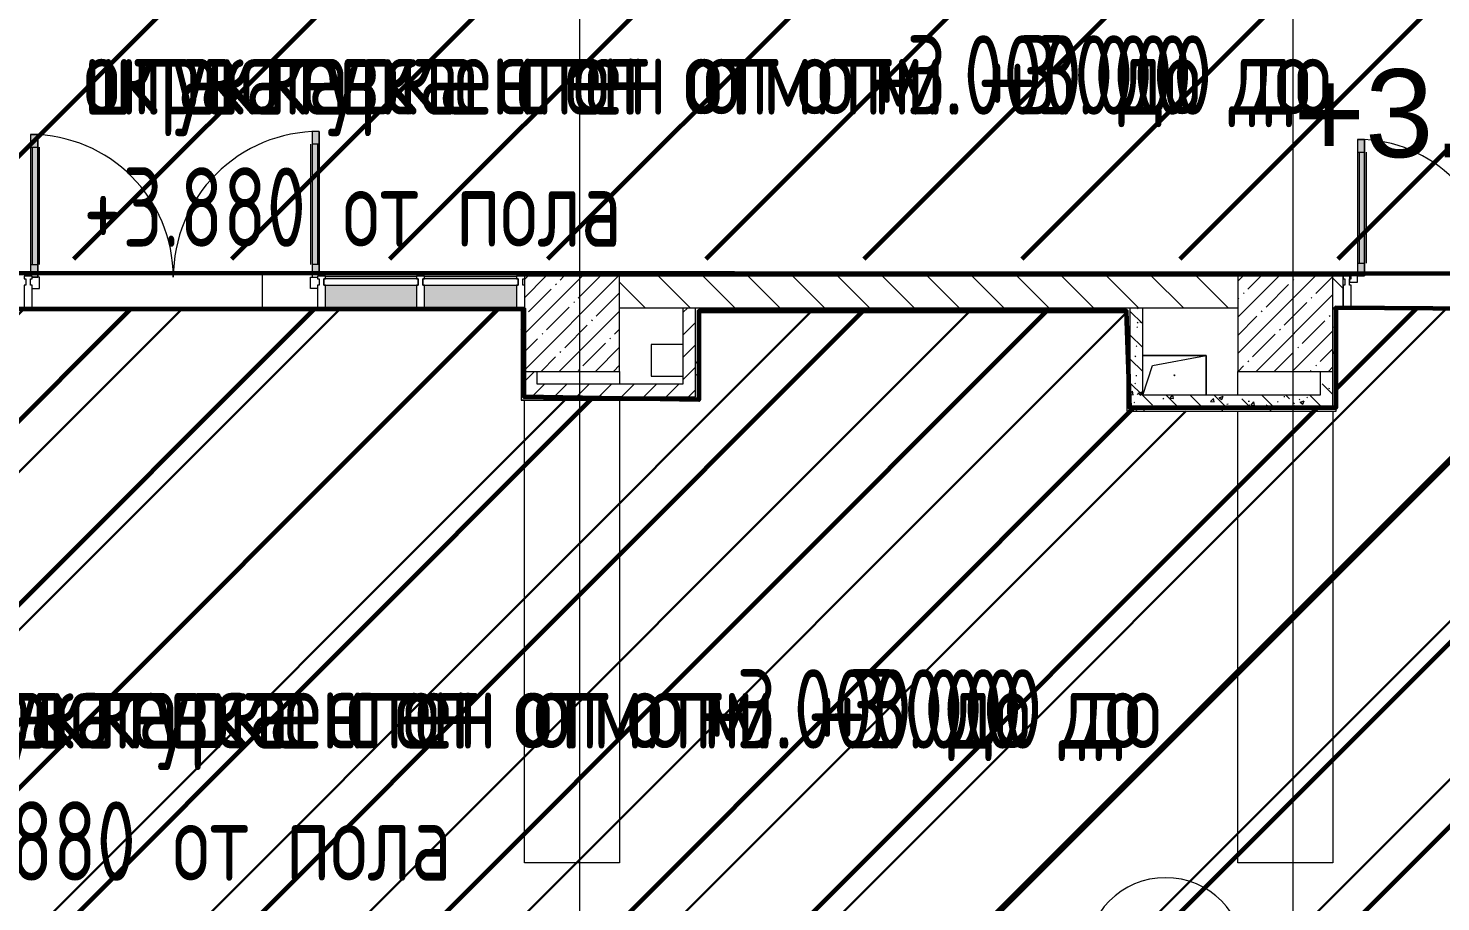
# Model space of a CAD drawing. Header units: millimetres. Extents: x -213911 to 415037, y -3642 to 107391.
# Drawn here: x 4595 to 13505, y 3819 to 9327 of the extents above; entities that cross this region are included whole.
import ezdxf

# ---------------------------------------------------------------- set-up
doc = ezdxf.new("R2010")
doc.units = ezdxf.units.MM
for name, color, linetype, lineweight in [('2)CF1', 5, 'Continuous', 30), ('7.3) Альбес', 5, 'Continuous', 50), ('7.5) Окраска потолка с инж комм.', 140, 'Continuous', 60), ('7.5.1) Окраска опуска черная', 140, 'Continuous', 60), ('7.5.1) Окраска опуска черная текст 1', 7, 'Continuous', 60), ('7.5.1) Окраска опуска черная текст 2', 7, 'Continuous', 60), ('7.5.1) Окраска опуска черная текст 3', 7, 'Continuous', 60), ('A-AREA-IDEN', 7, 'Continuous', 9), ('A-DETL-GENF', 7, 'Continuous', 9), ('A-FLOR', 7, 'Continuous', 9), ('A-GENM', 7, 'Continuous', 9), ('A-GLAZ-CURT', 7, 'Continuous', 9), ('A-GLAZ-CURT-2', 7, 'Continuous', 20), ('A-GLAZ-CWMG', 7, 'Continuous', 9), ('A-GLAZ-CWMG-1', 7, 'Continuous', 20), ('A-WALL', 7, 'Continuous', 5), ('I-WALL', 7, 'Continuous', 5), ('S-COLS', 7, 'Continuous', 9), ('S-COLS-1', 7, 'Continuous', 5), ('Оси', 7, 'Continuous', 9)]:
    doc.layers.add(name, color=color, linetype=linetype, lineweight=lineweight)
for name, color, linetype, lineweight, true_color in [('A-DOOR-1', 7, 'Continuous', 5, 0xc0c0c0), ('A-WALL-1', 9, 'Continuous', 5, 0x808080), ('A-WALL-FNSH-1', 9, 'Continuous', 5, 0x808080)]:
    doc.layers.add(name, color=color, linetype=linetype, lineweight=lineweight, true_color=true_color)
doc.layers.add('A-FLOR-PATT-1', color=7, linetype='Continuous', lineweight=9, true_color=0xeef6ff, transparency=0.5)
doc.styles.get("Standard").update_dxf_attribs({"font": 'arial.ttf'})
doc.styles.add('СПДС', font='ГОСТ тип А.ttf', dxfattribs={"width": 0.9})
pattern_1 = [(45, (64.7, -136.06), (-70.7107, 70.7107), [])]
pattern_2 = [(135, (64.7, -136.06), (-141.4214, -141.4214), [])]
pattern_3 = [(135, (64.7, -136.06), (-150.8683, -150.8683), [213.36, -35.56, 7.112, -35.56]), (135, (64.7, 14.71), (-150.8683, -150.8683), []), (50, (64.7, -136.06), (255.0577, -22.3145), [26.67, -293.37]), (355, (64.7, -136.06), (-49.3404, 267.479), [21.336, -234.696]), (100.451, (85.96, -137.92), (205.7195, 245.1636), [22.666, -249.326]), (46.184, (64.7, -64.94), (379.511, -58.86), [40.005, -440.055]), (96.636, (96.33, -69.85), (332.363, 346.399), [33.999, -373.989]), (351.184, (64.7, -64.94), (332.367, 346.395), [32.004, -352.044]), (21, (100.26, -82.72), (212.2602, -143.171), [26.67, -293.37]), (326, (100.26, -82.72), (86.5224, 257.8632), [21.336, -234.696]), (71.451, (117.95, -94.65), (298.784, 114.69), [22.666, -249.326]), (37.5, (64.7, -136.06), (4.32385, 118.3775), [6.706, -225.146, 6.706, -231.546, -235.585]), (37.5, (64.7, -136.06), (4.32385, 118.3775), [-470.103, 6.706, -228.879]), (7.5, (64.7, -136.06), (93.5476, 140.2533), [6.706, -129.134, 6.706, -219.812, -89.789]), (7.5, (64.7, -136.06), (93.5476, 140.2533), [-362.356, 6.706, -83.083]), (327.5, (-14.6, -136.06), (189.82734, -8.0202), [6.706, -82.194, 6.706, -270.662, -368.046]), (327.5, (-14.6, -136.06), (189.82734, -8.0202), [-366.268, 6.706, -361.34]), (317.5, (-50.16, -136.06), (207.3811, 35.5976), [6.706, -108.864, 6.706, -177.495, -261.366]), (317.5, (-50.16, -136.06), (207.3811, 35.5976), [-299.771, 6.706, -254.66])]
pattern_4 = [(0, (64.7, -136.06), (243.84, 60.96), [20.117, -162.763, 20.117, -162.763, -975.36]), (0, (64.7, -136.06), (243.84, 60.96), [-365.76, 20.117, -345.643, 20.117, -162.763, -426.72]), (0, (64.7, -136.06), (243.84, 60.96), [-914.4, 20.117, -101.803, 20.117, -284.683]), (120, (156.14, -105.58), (-174.7129, 180.69163), [20.117, -162.763, 20.117, -162.763, -975.36]), (120, (156.14, -105.58), (-174.7129, 180.69163), [-365.76, 20.117, -345.643, 20.117, -162.763, -426.72]), (120, (156.14, -105.58), (-174.7129, 180.69163), [-914.4, 20.117, -101.803, 20.117, -284.683]), (240, (186.62, 16.34), (-69.1271, -241.65163), [20.117, -162.763, 20.117, -162.763, -975.36]), (240, (186.62, 16.34), (-69.1271, -241.65163), [-365.76, 20.117, -345.643, 20.117, -162.763, -426.72]), (240, (186.62, 16.34), (-69.1271, -241.65163), [-914.4, 20.117, -101.803, 20.117, -284.683])]

# ---------------------------------------------------------------- blocks, each defined once
blk = doc.blocks.new('BSC_Колонна _Прямоугольная - 600х600-V165-Объем проектирования 1 этажа')
at = {"layer": 'S-COLS-1'}
h = blk.add_hatch(dxfattribs=at)
h.set_pattern_fill('FP_158', color=256, style=0, pattern_type=2)
h.set_pattern_definition([(45, (-7960, -7600), (-114.0493, 114.0493), []), (45, (-7845.95, -7600), (-114.0493, 114.0493), [201.613, -40.323, 6.706, -33.617])])
h.paths.add_polyline_path([(300, -300), (300, 300), (-300, 300), (-300, -300), (87.6, -300)])
for p, q in [((300, 300), (-300, 300)), ((-300, 300), (-300, -300)), ((300, -300), (300, 300)), ((-300, -300), (300, -300))]:
    blk.add_line(p, q, dxfattribs=at)
blk = doc.blocks.new('GM_Отверстие прямоугольное _в плите_ - Отверстие-V174-Объем проектирования 1 этажа')
at = {"layer": 'A-GENM'}
for p, q in [((-200, 125), (200, 125)), ((200, 125), (-200, 125)), ((-137.5, 62.5), (200, 125)), ((200, 125), (200, -125)), ((200, -125), (200, 125)), ((-200, -125), (-137.5, 62.5))]:
    blk.add_line(p, q, dxfattribs=at)
for start, end in [(360, 180), (180, 360)]:
    blk.add_arc((0, 0), 2.5, start, end, dxfattribs=at)
blk = doc.blocks.new('BSC_Колонна _Прямоугольная - 600х600-20441433-Объем проектирования 1 этажа')
at = {"layer": 'S-COLS-1'}
h = blk.add_hatch(dxfattribs=at)
h.set_pattern_fill('FP_175', color=256, style=0, pattern_type=2)
h.set_pattern_definition([(45, (-12460, -7600), (-114.0493, 114.0493), []), (45, (-12345.95, -7600), (-114.0493, 114.0493), [201.612, -40.322, 6.706, -33.617])])
h.paths.add_polyline_path([(300, -300), (300, 300), (-300, 300), (-300, -300)])
for p, q in [((300, 300), (-300, 300)), ((-300, 300), (-300, -300)), ((300, -300), (300, 300)), ((-300, -300), (300, -300))]:
    blk.add_line(p, q, dxfattribs=at)
blk = doc.blocks.new('Системная панель - Стекло - 40мм-31924845-Объем проектирования 1 этажа')
at = {"layer": 'A-GLAZ-CURT-2'}
for p, q in [((300, 40), (-300, 40)), ((-300, 40), (-300, 0)), ((-300, 0), (300, 0)), ((300, 0), (300, 40))]:
    blk.add_line(p, q, dxfattribs=at)
blk = doc.blocks.new('Прямоугольный импост - Импост структурный с накладкой - 190мм-31923628-Объем проектирования 1 этажа')
at = {"layer": 'A-GLAZ-CWMG'}
for points in [[(7610, 7883), (7610, 7900), (7030, 7900), (7030, 7883)], [(7610, 7693), (7610, 7843), (7030, 7843), (7030, 7693)]]:
    blk.add_hatch(color=256, dxfattribs=at).paths.add_polyline_path(points)
for p, q in [((7030, 7900), (7610, 7900)), ((7030, 7693), (7610, 7693))]:
    blk.add_line(p, q, dxfattribs=at)
blk = doc.blocks.new('Прямоугольный импост - Импост структурный с накладкой - 190мм-31924841-Объем проектирования 1 этажа')
at = {"layer": 'A-GLAZ-CWMG-1'}
for p, q in [((-25, 0), (-25, 17)), ((-25, 17), (25, 17)), ((-15, 0), (-25, 0)), ((-15, -40), (-15, 0)), ((25, 0), (15, 0)), ((15, 0), (15, -40)), ((25, 17), (25, 0)), ((-25, -190), (-25, -40)), ((-25, -40), (-15, -40)), ((15, -40), (25, -40)), ((25, -40), (25, -190)), ((25, -190), (-25, -190))]:
    blk.add_line(p, q, dxfattribs=at)
blk = doc.blocks.new('Прямоугольный импост - Импост структурный с накладкой - 190мм-32633541-Объем проектирования 1 этажа')
at = {"layer": 'A-GLAZ-CWMG-1'}
for p, q in [((0, 17), (-50, 17)), ((-50, 17), (-50, 0)), ((-50, 0), (-40, 0)), ((-40, 0), (-40, -40)), ((-10, -40), (-10, 0)), ((-10, 0), (0, 0)), ((-40, -40), (-50, -40)), ((-50, -40), (-50, -190)), ((0, -40), (-10, -40)), ((-50, -190), (0, -190))]:
    blk.add_line(p, q, dxfattribs=at)
blk = doc.blocks.new('Системная панель - Стекло - 40мм-31924851-Объем проектирования 1 этажа')
at = {"layer": 'A-GLAZ-CURT-2'}
for p, q in [((297.5, 40), (-297.5, 40)), ((-297.5, 40), (-297.5, 0)), ((-297.5, 0), (297.5, 0)), ((297.5, 0), (297.5, 40))]:
    blk.add_line(p, q, dxfattribs=at)
blk = doc.blocks.new('Дверь_Витражная_остекление_ - ДВН_CОШ в витраже В-6-31924853-Объем проектирования 1 этажа')
at = {"layer": 'A-DETL-GENF'}
for p, q in [((-900, 60), (-855, 60)), ((-855, 60), (-855, -10)), ((900, 60), (855, 60)), ((855, 60), (855, -10)), ((-910, -930), (-910, -17)), ((-910, -17), (-910, -930)), ((-865, -10), (-900, -10)), ((-865, -10), (-900, -10)), ((-855, -10), (-900, -10)), ((-865, -930), (-865, -10)), ((-865, -930), (-865, -10)), ((855, -10), (900, -10)), ((865, -10), (900, -10)), ((865, -910), (865, -10)), ((865, -10), (865, -910)), ((900, -10), (865, -10)), ((910, -910), (910, -17)), ((910, -910), (910, -17)), ((-910, -90), (-865, -90)), ((-900, -850), (-900, -90)), ((-856, -850), (-856, -90)), ((856, -830), (856, -90)), ((910, -90), (865, -90)), ((900, -830), (900, -90)), ((-910, -850), (-865, -850)), ((910, -830), (865, -830)), ((-910, -930), (-865, -930)), ((-910, -930), (-865, -930)), ((910, -910), (865, -910)), ((865, -910), (910, -910))]:
    blk.add_line(p, q, dxfattribs=at)
at = {"layer": 'A-DOOR-1'}
for p, q in [((-910, -930), (-910, -17)), ((910, -910), (910, -17))]:
    blk.add_line(p, q, dxfattribs=at)
for centre, radius, start, end in [((-910, -10), 920, 270, 0), ((910, -10), 900, 180, 270)]:
    blk.add_arc(centre, radius, start, end, dxfattribs=at)
blk = doc.blocks.new('Прямоугольный импост - Импост структурный с накладкой - 190мм-31923825-Объем проектирования 1 этажа')
at = {"layer": 'A-GLAZ-CWMG'}
for points in [[(6405, 7883), (6980, 7883), (6980, 7900), (6405, 7900)], [(6810, 7693), (6980, 7693), (6980, 7843), (6405, 7843), (6405, 7693)]]:
    blk.add_hatch(color=256, dxfattribs=at).paths.add_polyline_path(points)
for p, q in [((6405, 7900), (6980, 7900)), ((6405, 7693), (6980, 7693))]:
    blk.add_line(p, q, dxfattribs=at)
blk = doc.blocks.new('Прямоугольный импост - Импост структурный с накладкой - 190мм-31924844-Объем проектирования 1 этажа')
at = {"layer": 'A-GLAZ-CWMG-1'}
for p, q in [((-25, 0), (-25, 17)), ((-25, 17), (25, 17)), ((-15, 0), (-25, 0)), ((-15, -40), (-15, 0)), ((25, 0), (15, 0)), ((15, 0), (15, -40)), ((25, 17), (25, 0)), ((-25, -190), (-25, -40)), ((-25, -40), (-15, -40)), ((15, -40), (25, -40)), ((25, -40), (25, -190)), ((25, -190), (-25, -190))]:
    blk.add_line(p, q, dxfattribs=at)
blk = doc.blocks.new('Дверь_Витражная_остекление_ - ВВ-6 остекление-32633143-Объем проектирования 1 этажа')
at = {"layer": 'A-DETL-GENF'}
for p, q in [((-630, 880), (-585, 880)), ((-630, 880), (-630, 20)), ((-585, 880), (-630, 880)), ((-630, 880), (-630, 20)), ((-585, 880), (-585, 20)), ((-585, 20), (-585, 880)), ((-630, 800), (-585, 800)), ((-620, 800), (-620, 100)), ((-576, 800), (-576, 100)), ((680, 420), (635, 420)), ((635, 420), (635, 20)), ((680, 420), (635, 420)), ((635, 420), (635, 20)), ((680, 420), (680, 20)), ((680, 20), (680, 420)), ((626, 340), (626, 100)), ((680, 340), (635, 340)), ((670, 340), (670, 100)), ((-630, 100), (-585, 100)), ((680, 100), (635, 100)), ((-585, 20), (-630, 20)), ((-630, 20), (-585, 20))]:
    blk.add_line(p, q, dxfattribs=at)
at = {"layer": 'A-DOOR-1'}
for p, q in [((-630, 880), (-630, 20)), ((630, 420), (630, 20)), ((-630, 20), (-680, 20)), ((-680, 20), (-680, -20)), ((-630, -20), (-630, 20)), ((680, 20), (630, 20)), ((630, 20), (630, -20)), ((680, -20), (680, 20)), ((-680, -20), (-630, -20)), ((630, -20), (680, -20))]:
    blk.add_line(p, q, dxfattribs=at)
for centre, radius, start, end in [((-630, 20), 860, 360, 90), ((630, 20), 400, 90, 180)]:
    blk.add_arc(centre, radius, start, end, dxfattribs=at)
blk = doc.blocks.new('Прямоугольный импост - Импост структурный с накладкой - 190мм-33226183-Объем проектирования 1 этажа')
at = {"layer": 'A-GLAZ-CWMG-1'}
for p, q in [((0, 190), (-50, 190)), ((-50, 190), (-50, 40)), ((0, 40), (0, 190)), ((-50, 40), (-40, 40)), ((-40, 0), (-50, 0)), ((-50, 0), (-50, -17)), ((-40, 40), (-40, 0)), ((-10, 0), (-10, 40)), ((-10, 40), (0, 40)), ((0, 0), (-10, 0)), ((0, -17), (0, 0)), ((-50, -17), (0, -17))]:
    blk.add_line(p, q, dxfattribs=at)
blk = doc.blocks.new('Марка_Помещения - Номер-25198446-Объем проектирования 1 этажа')
at = {"layer": 'A-AREA-IDEN'}
for start, end in [(360, 180), (180, 360)]:
    blk.add_arc((0, 0), 2.5, start, end, dxfattribs=at)

msp = doc.modelspace()

# ---------------------------------------------------------------- hatches: boundary and pattern name
at = {"layer": '2)CF1'}
h = msp.add_hatch(dxfattribs=at)
h.set_pattern_fill('ANSI31', color=256, scale=222)
h.paths.add_polyline_path([(13743.7, 15063.9), (6845.7, 15063.9), (6845.7, 14839.9), (7159.7, 14839.9), (7163.2, 14839.9), (7163.2, 14434.9), (6845.7, 14434.9), (6845.7, 12413.9), (6845.1, 11463.9), (6845.7, 11463.9), (6845.7, 10763.9), (13743.7, 10763.9)])
h.paths.add_polyline_path([(3595.7, 11242.9), (1895.7, 11242.9), (1895.7, 10742.9), (610.7, 10742.9), (610.7, 10463.9), (610.7, 8384.9), (1355.7, 8384.9), (1355.7, 7873.3), (1643.2, 7873.3), (1643.2, 8222.2), (3018.5, 8222.2), (3018.5, 7873.3), (20089.8, 7873.3), (20089.8, 8855.2), (20089.8, 10732.4), (13743.7, 10732.4), (13743.7, 10742.9), (13743.7, 10763.9), (6845.7, 10763.9), (6845.7, 10742.9), (3595.7, 10742.9)])
h = msp.add_hatch(dxfattribs=at)
h.set_pattern_fill('ANSI31', color=256, scale=222)
h.paths.add_polyline_path([(14279.7, 7553.9), (12844.7, 7553.9), (12845.7, 6912.9), (11523.7, 6912.9), (11541.5, 7027.5), (11523.7, 7542.9), (8825.7, 7542.9), (8825.7, 6983.9), (7724.7, 7003.9), (7703.7, 7556.9), (3870.3, 7556.9), (3870.3, 383.9), (6873.7, 383.9), (6873.7, 384.9), (8344.4, 384.9), (8344.4, 383.9), (9403.4, 383.9), (9403.4, 384.9), (9995.7, 384.9), (12203.7, 383.9), (12203.7, 385.4), (12843.3, 363.3), (12843.3, 383.9), (14938.4, 383.9), (14937.2, 371.4), (15695.7, 384.9), (15695.7, 308.9), (16553.5, 308.9), (17343.8, 365.3), (17343.8, 383.9), (20540.8, 383.9), (20553.7, 4232.9), (14279.7, 4253.9)])
at = {"layer": '7.5) Окраска потолка с инж комм.'}
h = msp.add_hatch(dxfattribs=at)
h.set_pattern_fill('ANSI31', color=256, scale=222)
h.paths.add_polyline_path([(13743.7, 15063.9), (6845.7, 15063.9), (6845.7, 14839.9), (7159.7, 14839.9), (7163.2, 14839.9), (7163.2, 14434.9), (6845.7, 14434.9), (6845.7, 12413.9), (6845.1, 11463.9), (6845.7, 11463.9), (6845.7, 10763.9), (13743.7, 10763.9)])
h.paths.add_polyline_path([(3595.7, 11242.9), (1895.7, 11242.9), (1895.7, 10742.9), (610.7, 10742.9), (610.7, 10463.9), (610.7, 8384.9), (1355.7, 8384.9), (1355.7, 7873.3), (1643.2, 7873.3), (1643.2, 8222.2), (3018.5, 8222.2), (3018.5, 7873.3), (20089.8, 7873.3), (20089.8, 8855.2), (20089.8, 10732.4), (13743.7, 10732.4), (13743.7, 10742.9), (13743.7, 10763.9), (6845.7, 10763.9), (6845.7, 10742.9), (3595.7, 10742.9)])
h = msp.add_hatch(dxfattribs=at)
h.set_pattern_fill('ANSI31', color=256, scale=258)
h.paths.add_polyline_path([(7723.9, 7556.9), (3869.6, 7556.9), (3869.6, 13.9), (6872.9, 13.9), (6872.9, 384.9), (8323.7, 384.9), (8344.7, -36.1), (9403.9, -31.1), (9402.7, 384.9), (9994.9, 384.9), (9994.9, 23.9), (12202.9, 24.9), (12202.9, 385.4), (12823.9, 363.9), (12823.9, -36.1), (14903.9, 24.2), (14936.4, 371.4), (15694.9, 384.9), (15694.9, 24.2), (16552.7, 24.2), (16552.7, 308.9), (17323.9, 363.9), (17344.9, 3.9), (20552.9, 4.9), (20552.9, 4232.9), (14393.9, 4253.9), (14372.9, 7553.9), (12843.9, 7563.9), (12843.9, 6933.9), (11543.9, 6933.9), (11522.9, 7542.9), (8824.9, 7542.9), (8824.9, 6983.9), (7723.9, 7003.9)])
at = {"layer": 'A-FLOR-PATT-1'}
h = msp.add_hatch(color=256, dxfattribs=at)
h.paths.add_polyline_path([(12979.7, 7783.9), (13024.7, 7783.9), (13024.7, 8626.9), (12979.7, 8626.9), (12979.7, 8277.3)])
h.paths.add_polyline_path([(14244.7, 7783.9), (14289.7, 7783.9), (14289.7, 8166.9), (14244.7, 8166.9), (14244.7, 7806.5)])
h.paths.add_polyline_path([(6429.7, 7783.9), (6429.7, 8676.9), (6384.7, 8676.9), (6384.7, 7783.9)])
h.paths.add_polyline_path([(4609.7, 7783.9), (4654.7, 7783.9), (4654.7, 8656.9), (4609.7, 8656.9), (4609.7, 7836)])
h.paths.add_polyline_path([(20125, 8913.9), (20125, 8948.9), (19267.9, 8948.9), (19267.6, 8945.2), (20118, 8945.2), (20118, 8913.9)])
h.paths.add_polyline_path([(20118, 10678.9), (20125, 10678.9), (20125, 10713.9), (20118, 10713.9)])
h = msp.add_hatch(color=256, dxfattribs=at)
h.paths.add_polyline_path([(4654.7, 7756.9), (4654.7, 7783.9), (4609.7, 7783.9), (4609.7, 7763.9), (4619.7, 7763.9), (4619.7, 7756.9)])
h.paths.add_polyline_path([(14244.7, 7766.9), (14289.7, 7766.9), (14289.7, 7783.9), (14244.7, 7783.9)])
h.paths.add_polyline_path([(12979.7, 7766.9), (13024.7, 7766.9), (13024.7, 7783.9), (12979.7, 7783.9)])
at = {"layer": 'I-WALL'}
h = msp.add_hatch(dxfattribs=at)
h.set_pattern_fill('FP_191', color=256, style=0, pattern_type=2)
h.set_pattern_definition(pattern_4)
h.paths.add_polyline_path([(12824.7, 7763.9), (12824.7, 7783.9), (7724.7, 7783.9), (7724.7, 7763.9), (12324.7, 7763.9)])
h = msp.add_hatch(dxfattribs=at)
h.set_pattern_fill('FP_23', color=256, style=0, pattern_type=2)
h.set_pattern_definition(pattern_2)
h.paths.add_polyline_path([(8804.7, 7563.9), (12224.7, 7563.9), (12224.7, 7763.9), (8324.7, 7763.9), (8324.7, 7563.9), (8783.9, 7563.9)])
h = msp.add_hatch(dxfattribs=at)
h.set_pattern_fill('FP_23', color=256, style=0, pattern_type=2)
h.set_pattern_definition(pattern_2)
h.paths.add_polyline_path([(16194.7, 7563.9), (16724.7, 7563.9), (16724.7, 7763.9), (15894.7, 7763.9), (15894.7, 7563.9), (16174.7, 7563.9)])
h.paths.add_polyline_path([(14614.7, 7563.9), (14794.7, 7563.9), (14794.7, 7763.9), (14329.7, 7763.9), (14329.7, 7563.9), (14594.7, 7563.9)])
h.paths.add_polyline_path([(12889.7, 7563.9), (12889.7, 7763.9), (12824.7, 7763.9), (12824.7, 7563.9), (12844.7, 7563.9)])
h = msp.add_hatch(dxfattribs=at)
h.set_pattern_fill('FP_191', color=256, style=0, pattern_type=2)
h.set_pattern_definition(pattern_4)
h.paths.add_polyline_path([(7704.7, 7003.9), (7724.7, 7004.1), (7724.7, 7556.9), (7704.7, 7556.9), (7704.7, 7004.3)])
h = msp.add_hatch(dxfattribs=at)
h.set_pattern_fill('FP_22', color=256, style=0, pattern_type=2)
h.set_pattern_definition(pattern_1)
h.paths.add_polyline_path([(8804.7, 7003.9), (8804.7, 7563.9), (8724.7, 7563.9), (8724.7, 7003.9)])
h = msp.add_hatch(dxfattribs=at)
h.set_pattern_fill('FP_191', color=256, style=0, pattern_type=2)
h.set_pattern_definition(pattern_4)
h.paths.add_polyline_path([(11544.7, 7563.9), (11524.7, 7543.9), (11544.7, 7543.9)])
h.paths.add_polyline_path([(10057.2, 7543.9), (11524.7, 7544.9), (11544.7, 7563.9), (8804.7, 7563.9), (8804.7, 7543.9), (8961.8, 7543.9)])
h = msp.add_hatch(dxfattribs=at)
h.set_pattern_fill('FP_191', color=256, style=0, pattern_type=2)
h.set_pattern_definition(pattern_4)
h.paths.add_polyline_path([(8804.7, 6983.9), (8824.7, 6983.9), (8824.7, 7542.9), (8804.7, 7542.9), (8804.7, 6997)])
h = msp.add_hatch(dxfattribs=at)
h.set_pattern_fill('FP_191', color=256, style=0, pattern_type=2)
h.set_pattern_definition(pattern_4)
h.paths.add_polyline_path([(11524.7, 6913.9), (11544.7, 6913.9), (11544.7, 7543.9), (11524.7, 7543.9), (11524.7, 6933.9)])
h = msp.add_hatch(dxfattribs=at)
h.set_pattern_fill('FP_41', color=256, style=0, pattern_type=2)
h.set_pattern_definition(pattern_3)
h.paths.add_polyline_path([(11624.7, 7013.9), (11624.7, 7563.9), (11544.7, 7563.9), (11544.7, 7013.9)])
h = msp.add_hatch(dxfattribs=at)
h.set_pattern_fill('FP_191', color=256, style=0, pattern_type=2)
h.set_pattern_definition(pattern_4)
h.paths.add_polyline_path([(12844.7, 6933.9), (12844.7, 7556.9), (12824.7, 7556.9), (12824.7, 6933.9), (12833.3, 6933.9)])
h = msp.add_hatch(dxfattribs=at)
h.set_pattern_fill('FP_22', color=256, style=0, pattern_type=2)
h.set_pattern_definition(pattern_1)
h.paths.add_polyline_path([(7724.7, 7083.9), (7804.7, 7083.9), (7804.7, 7163.9), (7724.7, 7163.9), (7724.7, 7133.9)])
h = msp.add_hatch(dxfattribs=at)
h.set_pattern_fill('FP_41', color=256, style=0, pattern_type=2)
h.set_pattern_definition(pattern_3)
h.paths.add_polyline_path([(12744.7, 6933.9), (12824.7, 6933.9), (12824.7, 7163.9), (12744.7, 7163.9), (12744.7, 7013.9)])
h = msp.add_hatch(dxfattribs=at)
h.set_pattern_fill('FP_22', color=256, style=0, pattern_type=2)
h.set_pattern_definition(pattern_1)
h.paths.add_polyline_path([(8635.1, 7003.9), (8724.7, 7003.9), (8724.7, 7083.9), (7724.7, 7083.9), (7724.7, 7003.9), (8633.9, 7003.9)])
h = msp.add_hatch(dxfattribs=at)
h.set_pattern_fill('FP_191', color=256, style=0, pattern_type=2)
h.set_pattern_definition(pattern_4)
h.paths.add_polyline_path([(8724.7, 6983.9), (8804.7, 6983.9), (8804.7, 7003.9), (7704.7, 7003.9), (7704.7, 6983.9), (8621.3, 6983.9)])
h = msp.add_hatch(dxfattribs=at)
h.set_pattern_fill('FP_41', color=256, style=0, pattern_type=2)
h.set_pattern_definition(pattern_3)
h.paths.add_polyline_path([(12744.7, 6933.9), (12744.7, 7013.9), (11544.7, 7013.9), (11544.7, 6933.9), (12269.2, 6933.9)])
h = msp.add_hatch(dxfattribs=at)
h.set_pattern_fill('FP_191', color=256, style=0, pattern_type=2)
h.set_pattern_definition(pattern_4)
h.paths.add_polyline_path([(12744.7, 6913.9), (12844.7, 6913.9), (12844.7, 6933.9), (11544.7, 6933.9), (11544.7, 6913.9), (12273.1, 6913.9)])

# ---------------------------------------------------------------- linework, layer by layer
at = {"layer": '7.5) Окраска потолка с инж комм.'}
msp.add_line((20225, 7774.2), (1355.7, 7784.9), dxfattribs=at)
msp.add_lwpolyline([(14372.9, 7553.9), (12843.9, 7563.9), (12843.9, 6933.9), (11543.9, 6933.9), (11522.9, 7542.9), (8824.9, 7542.9), (8824.9, 6983.9), (7723.9, 7003.9), (7723.9, 7556.9), (3869.6, 7556.9), (3869.6, 13.9), (6872.9, 13.9), (6872.9, 384.9), (8323.7, 384.9), (8344.7, -36.1), (9403.9, -31.1), (9402.7, 384.9), (9994.9, 384.9), (9994.9, 23.9), (12202.9, 24.9), (12202.9, 385.4), (12823.9, 363.9), (12823.9, -36.1), (14903.9, 24.2)], dxfattribs=at)
at = {"layer": '7.5.1) Окраска опуска черная'}
msp.add_line((20225, 7774.2), (1355.7, 7784.9), dxfattribs=at)
msp.add_lwpolyline([(14372.9, 7553.9), (12843.9, 7563.9), (12843.9, 6933.9), (11543.9, 6933.9), (11522.9, 7542.9), (8824.9, 7542.9), (8824.9, 6983.9), (7723.9, 7003.9), (7723.9, 7556.9), (3869.6, 7556.9), (3869.6, 13.9), (6872.9, 13.9), (6872.9, 384.9), (8323.7, 384.9), (8344.7, -36.1), (9403.9, -31.1), (9402.7, 384.9), (9994.9, 384.9), (9994.9, 23.9), (12202.9, 24.9), (12202.9, 385.4), (12823.9, 363.9), (12823.9, -36.1), (14903.9, 24.2)], dxfattribs=at)
at = {"layer": 'A-FLOR'}
for p, q in [((15804.7, 7783.9), (3057.9, 7783.9)), ((6069.7, 7783.9), (6069.7, 7556.9)), ((12844.7, 7763.9), (12844.7, 7783.9)), ((6069.7, 7556.9), (7674.7, 7556.9)), ((7704.7, 7556.9), (7704.7, 6983.9)), ((8824.7, 7543.9), (11523.7, 7543.9)), ((8824.7, 7334), (8824.7, 7542.9)), ((11524.7, 7543.9), (11524.7, 6913.9)), ((12844.7, 6913.9), (12844.7, 7563.9)), ((8724.7, 7333.9), (8524.7, 7333.9)), ((8524.7, 7333.9), (8524.7, 7133.9)), ((8824.7, 6983.9), (8824.7, 7332.9)), ((7804.7, 7163.9), (8324.7, 7163.9)), ((8324.7, 7163.9), (8324.7, 7083.9)), ((8524.7, 7133.9), (8724.7, 7133.9)), ((12224.7, 7013.9), (12224.7, 7163.9)), ((12224.7, 7163.9), (12744.7, 7163.9)), ((7704.7, 6983.9), (8824.7, 6983.9)), ((7724.7, 4063.9), (7724.7, 6983.9)), ((8324.7, 6983.9), (8324.7, 4063.9)), ((11524.7, 6913.9), (12844.7, 6913.9)), ((12224.7, 4063.9), (12224.7, 6913.9)), ((12824.7, 6913.9), (12824.7, 4063.9)), ((8324.7, 4063.9), (7724.7, 4063.9)), ((12824.7, 4063.9), (12224.7, 4063.9))]:
    msp.add_line(p, q, dxfattribs=at)
at = {"layer": 'A-WALL'}
for p, q in [((8824.7, 7542.9), (8824.7, 7543.9)), ((11523.7, 7543.9), (11524.7, 7543.9)), ((8824.7, 7334), (8824.7, 7332.9))]:
    msp.add_line(p, q, dxfattribs=at)
at = {"layer": 'A-WALL-1'}
for p, q in [((7724.7, 7783.9), (7724.7, 7763.9)), ((12224.7, 7763.9), (8324.7, 7763.9)), ((12824.7, 7763.9), (12824.7, 7783.9)), ((12889.7, 7763.9), (12824.7, 7763.9)), ((12889.7, 7563.9), (12889.7, 7763.9)), ((7724.7, 7556.9), (7704.7, 7556.9)), ((8324.7, 7563.9), (12224.7, 7563.9)), ((8724.7, 7563.9), (8724.7, 7083.9)), ((8804.7, 7003.9), (8804.7, 7563.9)), ((11544.7, 7563.9), (11544.7, 6933.9)), ((11624.7, 7013.9), (11624.7, 7563.9)), ((12824.7, 7563.9), (12889.7, 7563.9)), ((12844.7, 7556.9), (12824.7, 7556.9)), ((7724.7, 7163.9), (7724.7, 7003.9)), ((7804.7, 7083.9), (7804.7, 7163.9)), ((12744.7, 7163.9), (12744.7, 7013.9)), ((12824.7, 6933.9), (12824.7, 7163.9)), ((8724.7, 7083.9), (7804.7, 7083.9)), ((7724.7, 7003.9), (8804.7, 7003.9)), ((12744.7, 7013.9), (11624.7, 7013.9)), ((11544.7, 6933.9), (12824.7, 6933.9))]:
    msp.add_line(p, q, dxfattribs=at)
at = {"layer": 'A-WALL-FNSH-1'}
for p, q in [((12889.7, 7784.9), (7724.7, 7784.9)), ((7724.7, 7784.9), (7724.7, 7783.9)), ((12889.7, 7783.9), (12889.7, 7784.9)), ((7704.7, 7553.9), (7703.7, 7553.9)), ((7703.7, 7553.9), (7703.7, 6982.9)), ((8825.7, 7542.9), (11523.7, 7542.9)), ((8825.7, 6982.9), (8825.7, 7542.9)), ((11523.7, 7542.9), (11523.7, 6912.9)), ((12845.7, 7553.9), (12844.7, 7553.9)), ((12845.7, 6912.9), (12845.7, 7553.9)), ((12889.7, 7556.9), (12849.7, 7556.9)), ((12849.7, 7556.9), (12849.7, 7555.9)), ((12849.7, 7555.9), (12889.7, 7555.9)), ((12889.7, 7555.9), (12889.7, 7556.9)), ((7703.7, 6982.9), (8825.7, 6982.9)), ((11523.7, 6912.9), (12845.7, 6912.9))]:
    msp.add_line(p, q, dxfattribs=at)
at = {"layer": 'Оси'}
for points in [[(8074.7, -2042.3), (8074.7, 2957.7), (8074.7, 22262), (8074.7, 27262)], [(12574.7, -2042.3), (12574.7, 2957.7), (12574.7, 22262), (12574.7, 27262)]]:
    msp.add_lwpolyline(points, dxfattribs=at)

# ---------------------------------------------------------------- block references
at = {"layer": 'A-AREA-IDEN', "xscale": 199.9999999999999, "yscale": 199.9999999999999, "zscale": 199.9999999999999}
msp.add_blockref('Марка_Помещения - Номер-25198446-Объем проектирования 1 этажа', (11768.6, 3470.9), dxfattribs=at)
at = {"layer": 'A-DOOR-1', "rotation": 180}
msp.add_blockref('Дверь_Витражная_остекление_ - ДВН_CОШ в витраже В-6-31924853-Объем проектирования 1 этажа', (5519.7, 7746.9), dxfattribs=at)
at = {"layer": 'A-DOOR-1'}
msp.add_blockref('Дверь_Витражная_остекление_ - ВВ-6 остекление-32633143-Объем проектирования 1 этажа', (13609.7, 7746.9), dxfattribs=at)
at = {"layer": 'A-GENM'}
msp.add_blockref('GM_Отверстие прямоугольное _в плите_ - Отверстие-V174-Объем проектирования 1 этажа', (11824.7, 7138.9), dxfattribs=at)
at = {"layer": 'A-GLAZ-CURT', "rotation": 180}
for name, p in [('Системная панель - Стекло - 40мм-31924851-Объем проектирования 1 этажа', (6757.2, 7746.9)), ('Системная панель - Стекло - 40мм-31924845-Объем проектирования 1 этажа', (7384.7, 7746.9))]:
    msp.add_blockref(name, p, dxfattribs=at)
at = {"layer": 'A-GLAZ-CWMG', "extrusion": (0, 0, -1)}
for name, p in [('Прямоугольный импост - Импост структурный с накладкой - 190мм-31924841-Объем проектирования 1 этажа', (-4594.7, 7746.9)), ('Прямоугольный импост - Импост структурный с накладкой - 190мм-31924841-Объем проектирования 1 этажа', (-6444.7, 7746.9)), ('Прямоугольный импост - Импост структурный с накладкой - 190мм-31924844-Объем проектирования 1 этажа', (-7069.7, 7746.9))]:
    msp.add_blockref(name, p, dxfattribs=at)
at = {"layer": 'A-GLAZ-CWMG'}
for name, p in [('Прямоугольный импост - Импост структурный с накладкой - 190мм-31923825-Объем проектирования 1 этажа', (64.7, -136.1)), ('Прямоугольный импост - Импост структурный с накладкой - 190мм-31923628-Объем проектирования 1 этажа', (64.7, -136.1)), ('Прямоугольный импост - Импост структурный с накладкой - 190мм-32633541-Объем проектирования 1 этажа', (7724.7, 7746.9))]:
    msp.add_blockref(name, p, dxfattribs=at)
at = {"layer": 'A-GLAZ-CWMG', "rotation": 180}
msp.add_blockref('Прямоугольный импост - Импост структурный с накладкой - 190мм-33226183-Объем проектирования 1 этажа', (12889.7, 7746.9), dxfattribs=at)
at = {"layer": 'S-COLS'}
for name, p in [('BSC_Колонна _Прямоугольная - 600х600-V165-Объем проектирования 1 этажа', (8024.7, 7463.9)), ('BSC_Колонна _Прямоугольная - 600х600-20441433-Объем проектирования 1 этажа', (12524.7, 7463.9))]:
    msp.add_blockref(name, p, dxfattribs=at)

# ---------------------------------------------------------------- texts
at = {"layer": '7.3) Альбес', "linetype": 'ByBlock', "ltscale": 0.5, "insert": (12574.7, 9994.6), "char_height": 555, "attachment_point": 1}
msp.add_mtext_dynamic_manual_height_columns('отм. от чист. пола +3.000', width=7611.763, gutter_width=12.5, heights=[0], dxfattribs=at)
at = {"layer": '7.5.1) Окраска опуска черная текст 1', "char_height": 500, "width": 8141.924, "attachment_point": 1, "style": 'СПДС'}
for insert in [(4942.2, 9282.9), (3869.6, 5285.4)]:
    msp.add_mtext('штукатурка стен от отм. +3.000 до +3.880 от пола', dxfattribs=dict(at, insert=insert))
at = {"layer": '7.5.1) Окраска опуска черная текст 2', "char_height": 500, "width": 8141.924, "attachment_point": 1, "style": 'СПДС'}
for insert in [(4942.2, 9282.9), (3869.6, 5285.4)]:
    msp.add_mtext('шпаклевка стен от отм. +3.000 до +3.880 от пола', dxfattribs=dict(at, insert=insert))
at = {"layer": '7.5.1) Окраска опуска черная текст 3', "char_height": 500, "width": 8141.924, "attachment_point": 1, "style": 'СПДС'}
for insert in [(4942.2, 9282.9), (3869.6, 5285.4)]:
    msp.add_mtext('окраска стен от отм. +3.000 до +3.880 от пола', dxfattribs=dict(at, insert=insert))

doc.saveas('drawing.dxf')
